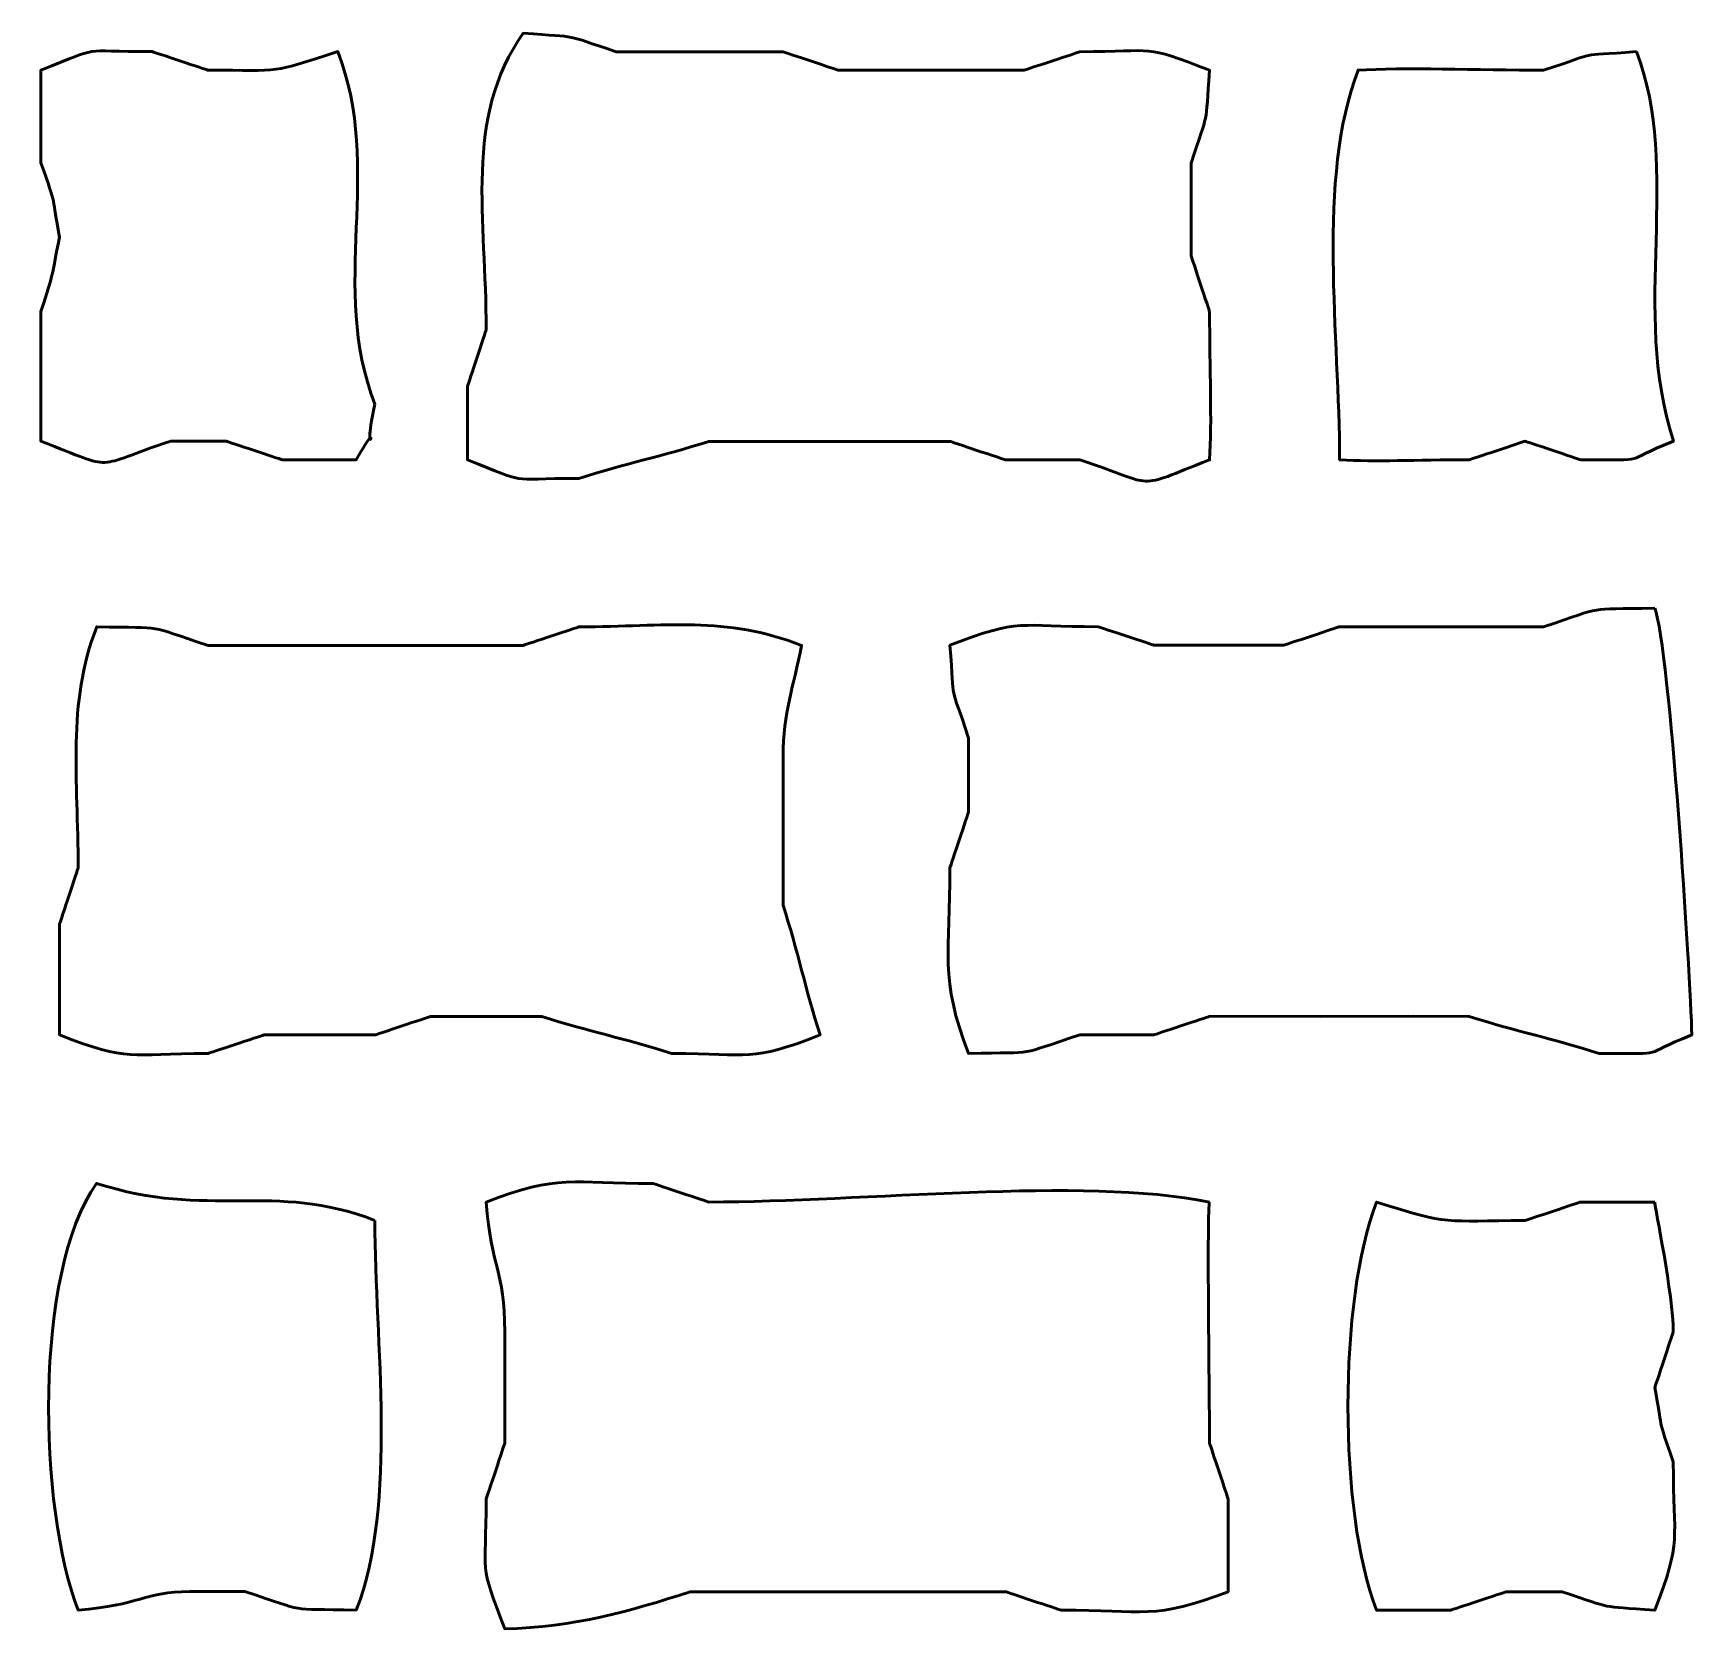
# Model space of a CAD drawing. Header units: centimetres. Extents: x -20.5 to 19.2, y -15.1 to 14.2.
# Drawn here: x -0.244 to 0.514, y -12.823 to -12.095 of the extents above; entities that cross this region are included whole.
import ezdxf

# ---------------------------------------------------------------- set-up
doc = ezdxf.new("R2010")
doc.units = ezdxf.units.CM
doc.header["$MEASUREMENT"] = 0
doc.layers.add('layer 1', color=7, linetype='Continuous')

msp = doc.modelspace()

# ---------------------------------------------------------------- linework, layer by layer
at = {"layer": 'layer 1', "color": 225, "lineweight": 50}
for points, knots in [([(0.29334, -12.22179), (0.29314, -12.22129), (0.28539, -12.1978), (0.28488, -12.19639), (0.28488, -12.19639), (0.28488, -12.19639), (0.28488, -12.15404), (0.28488, -12.15404), (0.28488, -12.15404), (0.29312, -12.12918), (0.2913, -12.13846), (0.29335, -12.1117), (0.29335, -12.1117), (0.26225, -12.09962), (0.26984, -12.10321), (0.23405, -12.10322), (0.23405, -12.10322), (0.23355, -12.10343), (0.21006, -12.11117), (0.20864, -12.1117), (0.20864, -12.1117), (0.20864, -12.1117), (0.18323, -12.11169), (0.18323, -12.11169), (0.18323, -12.11169), (0.18323, -12.11169), (0.12394, -12.1117), (0.12394, -12.1117), (0.12394, -12.1117), (0.12344, -12.11149), (0.09994, -12.10374), (0.09853, -12.10321), (0.09853, -12.10321), (0.09853, -12.10321), (0.0223, -12.10321), (0.0223, -12.10321), (0.0223, -12.10321), (-0.00257, -12.09497), (0.0067, -12.09681), (-0.02007, -12.09475), (-0.02007, -12.09475), (-0.04733, -12.13303), (-0.037, -12.17947), (-0.037, -12.23027), (-0.037, -12.23027), (-0.0372, -12.23077), (-0.04496, -12.25427), (-0.04548, -12.25568), (-0.04548, -12.25568), (-0.04548, -12.25568), (-0.04547, -12.28956), (-0.04547, -12.28956), (-0.04547, -12.28956), (-0.01648, -12.30081), (-0.02946, -12.29802), (0.00535, -12.29803), (0.00535, -12.29803), (0.02643, -12.29119), (0.04356, -12.28791), (0.06465, -12.2811), (0.06465, -12.2811), (0.06465, -12.2811), (0.09006, -12.2811), (0.09006, -12.2811), (0.09006, -12.2811), (0.09006, -12.2811), (0.12394, -12.28109), (0.12394, -12.28109), (0.12394, -12.28109), (0.12394, -12.28109), (0.17476, -12.28109), (0.17476, -12.28109), (0.17476, -12.28109), (0.17526, -12.28129), (0.19875, -12.28906), (0.20017, -12.28956), (0.20017, -12.28956), (0.20017, -12.28956), (0.23404, -12.28957), (0.23404, -12.28957), (0.23404, -12.28957), (0.27076, -12.30148), (0.25776, -12.30337), (0.29334, -12.28957), (0.29334, -12.28957), (0.29445, -12.27217), (0.29334, -12.24832), (0.29334, -12.22179)], [0, 0, 0, 0, 0.043478, 0.043478, 0.043478, 0.043478, 0.086957, 0.086957, 0.086957, 0.086957, 0.130435, 0.130435, 0.130435, 0.130435, 0.173913, 0.173913, 0.173913, 0.173913, 0.217391, 0.217391, 0.217391, 0.217391, 0.26087, 0.26087, 0.26087, 0.26087, 0.304348, 0.304348, 0.304348, 0.304348, 0.347826, 0.347826, 0.347826, 0.347826, 0.391304, 0.391304, 0.391304, 0.391304, 0.434783, 0.434783, 0.434783, 0.434783, 0.478261, 0.478261, 0.478261, 0.478261, 0.521739, 0.521739, 0.521739, 0.521739, 0.565217, 0.565217, 0.565217, 0.565217, 0.608696, 0.608696, 0.608696, 0.608696, 0.652174, 0.652174, 0.652174, 0.652174, 0.695652, 0.695652, 0.695652, 0.695652, 0.73913, 0.73913, 0.73913, 0.73913, 0.782609, 0.782609, 0.782609, 0.782609, 0.826087, 0.826087, 0.826087, 0.826087, 0.869565, 0.869565, 0.869565, 0.869565, 0.913043, 0.913043, 0.913043, 0.913043, 1, 1, 1, 1]), ([(-0.08783, -12.26412), (-0.10888, -12.20993), (-0.08374, -12.15737), (-0.10478, -12.10317), (-0.10478, -12.10317), (-0.13617, -12.11333), (-0.12902, -12.11164), (-0.16408, -12.11164), (-0.16408, -12.11164), (-0.16458, -12.11144), (-0.18806, -12.10367), (-0.18948, -12.10317), (-0.18948, -12.10317), (-0.22429, -12.10317), (-0.21132, -12.10037), (-0.24031, -12.11163), (-0.24031, -12.11163), (-0.24031, -12.11163), (-0.2403, -12.15399), (-0.2403, -12.15399), (-0.2403, -12.15399), (-0.23281, -12.17481), (-0.23557, -12.1685), (-0.23183, -12.18786), (-0.23183, -12.18786), (-0.23563, -12.20605), (-0.23391, -12.20243), (-0.2403, -12.22174), (-0.2403, -12.22174), (-0.2403, -12.22174), (-0.2403, -12.28104), (-0.2403, -12.28104), (-0.2403, -12.28104), (-0.20471, -12.29485), (-0.21772, -12.29295), (-0.181, -12.28104), (-0.181, -12.28104), (-0.181, -12.28104), (-0.15559, -12.28104), (-0.15559, -12.28104), (-0.15559, -12.28104), (-0.15509, -12.28125), (-0.1316, -12.28899), (-0.13018, -12.2895), (-0.13018, -12.2895), (-0.13018, -12.2895), (-0.09631, -12.28952), (-0.09631, -12.28952), (-0.09631, -12.28952), (-0.08326, -12.26557), (-0.09464, -12.29658), (-0.08783, -12.26412)], [0, 0, 0, 0, 0.071429, 0.071429, 0.071429, 0.071429, 0.142857, 0.142857, 0.142857, 0.142857, 0.214286, 0.214286, 0.214286, 0.214286, 0.285714, 0.285714, 0.285714, 0.285714, 0.357143, 0.357143, 0.357143, 0.357143, 0.428571, 0.428571, 0.428571, 0.428571, 0.5, 0.5, 0.5, 0.5, 0.571429, 0.571429, 0.571429, 0.571429, 0.642857, 0.642857, 0.642857, 0.642857, 0.714286, 0.714286, 0.714286, 0.714286, 0.785714, 0.785714, 0.785714, 0.785714, 0.857143, 0.857143, 0.857143, 0.857143, 1, 1, 1, 1]), ([(0.48822, -12.10315), (0.45914, -12.10543), (0.47296, -12.10285), (0.44588, -12.11163), (0.44588, -12.11163), (0.41607, -12.11162), (0.38078, -12.11036), (0.36117, -12.11163), (0.36117, -12.11163), (0.3421, -12.16074), (0.3527, -12.23374), (0.3527, -12.2895), (0.3527, -12.2895), (0.36966, -12.29058), (0.3867, -12.28952), (0.41198, -12.2895), (0.41198, -12.2895), (0.41249, -12.2893), (0.436, -12.28155), (0.4374, -12.28103), (0.4374, -12.28103), (0.43791, -12.28123), (0.4614, -12.289), (0.4628, -12.28952), (0.4628, -12.28952), (0.49686, -12.2895), (0.47957, -12.29098), (0.50516, -12.28103), (0.50516, -12.28103), (0.48552, -12.22045), (0.50921, -12.15723), (0.48822, -12.10315)], [0, 0, 0, 0, 0.111111, 0.111111, 0.111111, 0.111111, 0.222222, 0.222222, 0.222222, 0.222222, 0.333333, 0.333333, 0.333333, 0.333333, 0.444444, 0.444444, 0.444444, 0.444444, 0.555556, 0.555556, 0.555556, 0.555556, 0.666667, 0.666667, 0.666667, 0.666667, 0.777778, 0.777778, 0.777778, 0.777778, 1, 1, 1, 1]), ([(0.09855, -12.49282), (0.09855, -12.49282), (0.09855, -12.46741), (0.09855, -12.46741), (0.09855, -12.46741), (0.09855, -12.46741), (0.09855, -12.42505), (0.09855, -12.42505), (0.09855, -12.42505), (0.09855, -12.40475), (0.10347, -12.393), (0.10702, -12.37423), (0.10702, -12.37423), (0.07196, -12.36063), (0.04544, -12.36576), (0.00537, -12.36577), (0.00537, -12.36577), (0.00487, -12.36598), (-0.01862, -12.37371), (-0.02004, -12.37423), (-0.02004, -12.37423), (-0.02004, -12.37423), (-0.12168, -12.37423), (-0.12168, -12.37423), (-0.12168, -12.37423), (-0.12168, -12.37423), (-0.13015, -12.37423), (-0.13015, -12.37423), (-0.13015, -12.37423), (-0.13015, -12.37423), (-0.16403, -12.37424), (-0.16403, -12.37424), (-0.16403, -12.37424), (-0.19394, -12.36454), (-0.18155, -12.36648), (-0.21485, -12.36576), (-0.21485, -12.36576), (-0.22859, -12.40118), (-0.22332, -12.43499), (-0.22332, -12.47588), (-0.22332, -12.47588), (-0.22352, -12.47638), (-0.23127, -12.49988), (-0.23178, -12.50129), (-0.23178, -12.50129), (-0.23178, -12.50129), (-0.23178, -12.55211), (-0.23178, -12.55211), (-0.23178, -12.55211), (-0.19936, -12.56469), (-0.2007, -12.56058), (-0.16402, -12.56057), (-0.16402, -12.56057), (-0.16352, -12.56037), (-0.14003, -12.55261), (-0.13861, -12.55211), (-0.13861, -12.55211), (-0.13861, -12.55211), (-0.08779, -12.5521), (-0.08779, -12.5521), (-0.08779, -12.5521), (-0.08729, -12.55189), (-0.0638, -12.54415), (-0.06238, -12.54365), (-0.06238, -12.54365), (-0.06238, -12.54365), (-0.01157, -12.54363), (-0.01157, -12.54363), (-0.01157, -12.54363), (0.0095, -12.55048), (0.02665, -12.55375), (0.04773, -12.56057), (0.04773, -12.56057), (0.0844, -12.56058), (0.08306, -12.56469), (0.1155, -12.55211), (0.1155, -12.55211), (0.10867, -12.53104), (0.10539, -12.51389), (0.09855, -12.49282)], [0, 0, 0, 0, 0.047619, 0.047619, 0.047619, 0.047619, 0.095238, 0.095238, 0.095238, 0.095238, 0.142857, 0.142857, 0.142857, 0.142857, 0.190476, 0.190476, 0.190476, 0.190476, 0.238095, 0.238095, 0.238095, 0.238095, 0.285714, 0.285714, 0.285714, 0.285714, 0.333333, 0.333333, 0.333333, 0.333333, 0.380952, 0.380952, 0.380952, 0.380952, 0.428571, 0.428571, 0.428571, 0.428571, 0.47619, 0.47619, 0.47619, 0.47619, 0.52381, 0.52381, 0.52381, 0.52381, 0.571429, 0.571429, 0.571429, 0.571429, 0.619048, 0.619048, 0.619048, 0.619048, 0.666667, 0.666667, 0.666667, 0.666667, 0.714286, 0.714286, 0.714286, 0.714286, 0.761905, 0.761905, 0.761905, 0.761905, 0.809524, 0.809524, 0.809524, 0.809524, 0.857143, 0.857143, 0.857143, 0.857143, 0.904762, 0.904762, 0.904762, 0.904762, 1, 1, 1, 1]), ([(0.49663, -12.35726), (0.46333, -12.35796), (0.47573, -12.35603), (0.4458, -12.36572), (0.4458, -12.36572), (0.4458, -12.36572), (0.35264, -12.36572), (0.35264, -12.36572), (0.35264, -12.36572), (0.35214, -12.36592), (0.32864, -12.37368), (0.32722, -12.37419), (0.32722, -12.37419), (0.32722, -12.37419), (0.26793, -12.37418), (0.26793, -12.37418), (0.26793, -12.37418), (0.26743, -12.37398), (0.24393, -12.36623), (0.24252, -12.36573), (0.24252, -12.36573), (0.20584, -12.36572), (0.20719, -12.36161), (0.17476, -12.37419), (0.17476, -12.37419), (0.17704, -12.40328), (0.17446, -12.38946), (0.18322, -12.41655), (0.18322, -12.41655), (0.18322, -12.41655), (0.18322, -12.45042), (0.18322, -12.45042), (0.18322, -12.45042), (0.18302, -12.45092), (0.17527, -12.47441), (0.17475, -12.47583), (0.17475, -12.47583), (0.17476, -12.51422), (0.17001, -12.52648), (0.18322, -12.56054), (0.18322, -12.56054), (0.21654, -12.55983), (0.20414, -12.56177), (0.23404, -12.55205), (0.23404, -12.55205), (0.23404, -12.55205), (0.26792, -12.55207), (0.26792, -12.55207), (0.26792, -12.55207), (0.26842, -12.55186), (0.29191, -12.54412), (0.29332, -12.54359), (0.29332, -12.54359), (0.29332, -12.54359), (0.34415, -12.5436), (0.34415, -12.5436), (0.34415, -12.5436), (0.34415, -12.5436), (0.38649, -12.54359), (0.38649, -12.54359), (0.38649, -12.54359), (0.38649, -12.54359), (0.4119, -12.5436), (0.4119, -12.5436), (0.4119, -12.5436), (0.43298, -12.55043), (0.45011, -12.5537), (0.4712, -12.56053), (0.4712, -12.56053), (0.50524, -12.56054), (0.48796, -12.56201), (0.51355, -12.55207), (0.51355, -12.55207), (0.51295, -12.52548), (0.50343, -12.37481), (0.49663, -12.35726)], [0, 0, 0, 0, 0.05, 0.05, 0.05, 0.05, 0.1, 0.1, 0.1, 0.1, 0.15, 0.15, 0.15, 0.15, 0.2, 0.2, 0.2, 0.2, 0.25, 0.25, 0.25, 0.25, 0.3, 0.3, 0.3, 0.3, 0.35, 0.35, 0.35, 0.35, 0.4, 0.4, 0.4, 0.4, 0.45, 0.45, 0.45, 0.45, 0.5, 0.5, 0.5, 0.5, 0.55, 0.55, 0.55, 0.55, 0.6, 0.6, 0.6, 0.6, 0.65, 0.65, 0.65, 0.65, 0.7, 0.7, 0.7, 0.7, 0.75, 0.75, 0.75, 0.75, 0.8, 0.8, 0.8, 0.8, 0.85, 0.85, 0.85, 0.85, 0.9, 0.9, 0.9, 0.9, 1, 1, 1, 1]), ([(0.29334, -12.62838), (0.23434, -12.61663), (0.13609, -12.62839), (0.06464, -12.62838), (0.06464, -12.62838), (0.06414, -12.62817), (0.04064, -12.62044), (0.03923, -12.61993), (0.03923, -12.61993), (0.00169, -12.61993), (-0.00364, -12.61543), (-0.03701, -12.62839), (-0.03701, -12.62839), (-0.03465, -12.65908), (-0.02853, -12.65904), (-0.02853, -12.68769), (-0.02853, -12.68769), (-0.02853, -12.68769), (-0.02853, -12.73851), (-0.02853, -12.73851), (-0.02853, -12.73851), (-0.02874, -12.73901), (-0.03649, -12.76249), (-0.03701, -12.76392), (-0.03701, -12.76392), (-0.03701, -12.7997), (-0.0406, -12.79211), (-0.02853, -12.82322), (-0.02853, -12.82322), (0.00328, -12.82251), (0.02822, -12.81532), (0.05616, -12.80627), (0.05616, -12.80627), (0.05616, -12.80627), (0.08158, -12.80626), (0.08158, -12.80626), (0.08158, -12.80626), (0.08158, -12.80626), (0.12393, -12.80627), (0.12393, -12.80627), (0.12393, -12.80627), (0.12393, -12.80627), (0.20017, -12.80627), (0.20017, -12.80627), (0.20017, -12.80627), (0.20067, -12.80647), (0.22416, -12.81422), (0.22558, -12.81473), (0.22558, -12.81473), (0.26312, -12.81473), (0.26844, -12.81923), (0.30181, -12.80626), (0.30181, -12.80626), (0.30181, -12.80626), (0.30181, -12.76392), (0.30181, -12.76392), (0.30181, -12.76392), (0.30161, -12.76341), (0.29385, -12.73993), (0.29334, -12.73852), (0.29334, -12.73852), (0.29333, -12.71906), (0.29198, -12.63096), (0.29334, -12.62838)], [0, 0, 0, 0, 0.058824, 0.058824, 0.058824, 0.058824, 0.117647, 0.117647, 0.117647, 0.117647, 0.176471, 0.176471, 0.176471, 0.176471, 0.235294, 0.235294, 0.235294, 0.235294, 0.294118, 0.294118, 0.294118, 0.294118, 0.352941, 0.352941, 0.352941, 0.352941, 0.411765, 0.411765, 0.411765, 0.411765, 0.470588, 0.470588, 0.470588, 0.470588, 0.529412, 0.529412, 0.529412, 0.529412, 0.588235, 0.588235, 0.588235, 0.588235, 0.647059, 0.647059, 0.647059, 0.647059, 0.705882, 0.705882, 0.705882, 0.705882, 0.764706, 0.764706, 0.764706, 0.764706, 0.823529, 0.823529, 0.823529, 0.823529, 0.882353, 0.882353, 0.882353, 0.882353, 1, 1, 1, 1]), ([(-0.08783, -12.63679), (-0.13421, -12.61879), (-0.1638, -12.63639), (-0.21489, -12.61986), (-0.21489, -12.61986), (-0.24387, -12.66055), (-0.24139, -12.76824), (-0.22336, -12.81467), (-0.22336, -12.81467), (-0.19527, -12.81251), (-0.19271, -12.8062), (-0.17254, -12.8062), (-0.17254, -12.8062), (-0.17254, -12.8062), (-0.14714, -12.8062), (-0.14714, -12.8062), (-0.14714, -12.8062), (-0.11722, -12.81591), (-0.12961, -12.81395), (-0.09632, -12.81468), (-0.09632, -12.81468), (-0.07723, -12.76554), (-0.08783, -12.69255), (-0.08783, -12.63679)], [0, 0, 0, 0, 0.142857, 0.142857, 0.142857, 0.142857, 0.285714, 0.285714, 0.285714, 0.285714, 0.428571, 0.428571, 0.428571, 0.428571, 0.571429, 0.571429, 0.571429, 0.571429, 0.714286, 0.714286, 0.714286, 0.714286, 1, 1, 1, 1]), ([(0.49663, -12.62838), (0.49663, -12.62838), (0.46275, -12.62837), (0.46275, -12.62837), (0.46275, -12.62837), (0.46225, -12.62857), (0.43876, -12.63634), (0.43734, -12.63685), (0.43734, -12.63685), (0.40045, -12.63684), (0.40307, -12.63923), (0.36958, -12.62837), (0.36958, -12.62837), (0.35216, -12.67326), (0.35216, -12.76984), (0.36958, -12.81473), (0.36958, -12.81473), (0.36958, -12.81473), (0.40346, -12.81472), (0.40346, -12.81472), (0.40346, -12.81472), (0.40396, -12.81452), (0.42745, -12.80677), (0.42887, -12.80626), (0.42887, -12.80626), (0.42887, -12.80626), (0.45428, -12.80626), (0.45428, -12.80626), (0.45428, -12.80626), (0.47914, -12.8145), (0.46986, -12.81266), (0.49662, -12.81472), (0.49662, -12.81472), (0.50919, -12.78231), (0.50509, -12.78365), (0.50509, -12.74697), (0.50509, -12.74697), (0.4976, -12.72614), (0.50037, -12.73243), (0.49662, -12.71309), (0.49662, -12.71309), (0.49682, -12.71259), (0.50458, -12.68909), (0.50509, -12.68768), (0.50509, -12.68768), (0.50508, -12.67087), (0.49662, -12.63043), (0.49663, -12.62838)], [0, 0, 0, 0, 0.076923, 0.076923, 0.076923, 0.076923, 0.153846, 0.153846, 0.153846, 0.153846, 0.230769, 0.230769, 0.230769, 0.230769, 0.307692, 0.307692, 0.307692, 0.307692, 0.384615, 0.384615, 0.384615, 0.384615, 0.461538, 0.461538, 0.461538, 0.461538, 0.538462, 0.538462, 0.538462, 0.538462, 0.615385, 0.615385, 0.615385, 0.615385, 0.692308, 0.692308, 0.692308, 0.692308, 0.769231, 0.769231, 0.769231, 0.769231, 0.846154, 0.846154, 0.846154, 0.846154, 1, 1, 1, 1])]:
    msp.add_open_spline(points, degree=3, knots=knots, dxfattribs=at)

doc.saveas('drawing.dxf')
